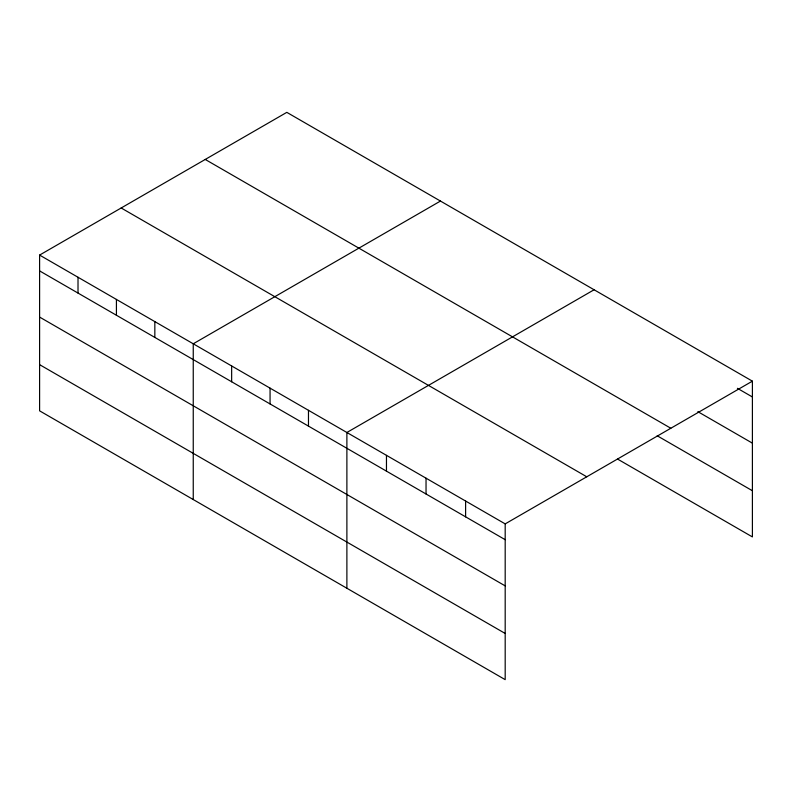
<?xml version="1.0" encoding="UTF-8"?>
<svg xmlns="http://www.w3.org/2000/svg" width="792" height="792" viewBox="0 0 792 792"><rect width="100%" height="100%" fill="white"/><g stroke="black" fill="none" stroke-linecap="round" stroke-linejoin="round"><path stroke-width="1.19" d="M505.187 585.882L505.187 523.888L39.6 255.083L39.6 410.84L505.187 679.645L505.187 585.882L39.6 317.077M39.6 255.083L286.813 112.355L752.4 381.16L752.4 536.917L617.631 459.113M440.461 201.059L193.248 343.787L193.248 499.544M594.099 289.763L346.886 432.491L346.886 588.258M505.187 523.888L752.4 381.16M737.421 388.318L752.4 396.97M697.851 411.652L752.4 443.154M205.237 159.449L670.824 428.254M657.202 435.778L752.4 490.733M121.176 207.979L586.763 476.784M39.6 270.894L505.187 539.689M39.6 364.657L505.187 633.461M465.607 501.039L465.607 516.849M426.037 478.19L426.037 494M386.466 455.341L386.466 471.151M308.474 410.315L308.474 426.126M270.062 388.139L270.062 403.95M231.65 365.963L231.65 381.774M154.836 321.611L154.836 337.422M116.424 299.435L116.424 315.246M78.012 277.259L78.012 293.07"/></g></svg>
